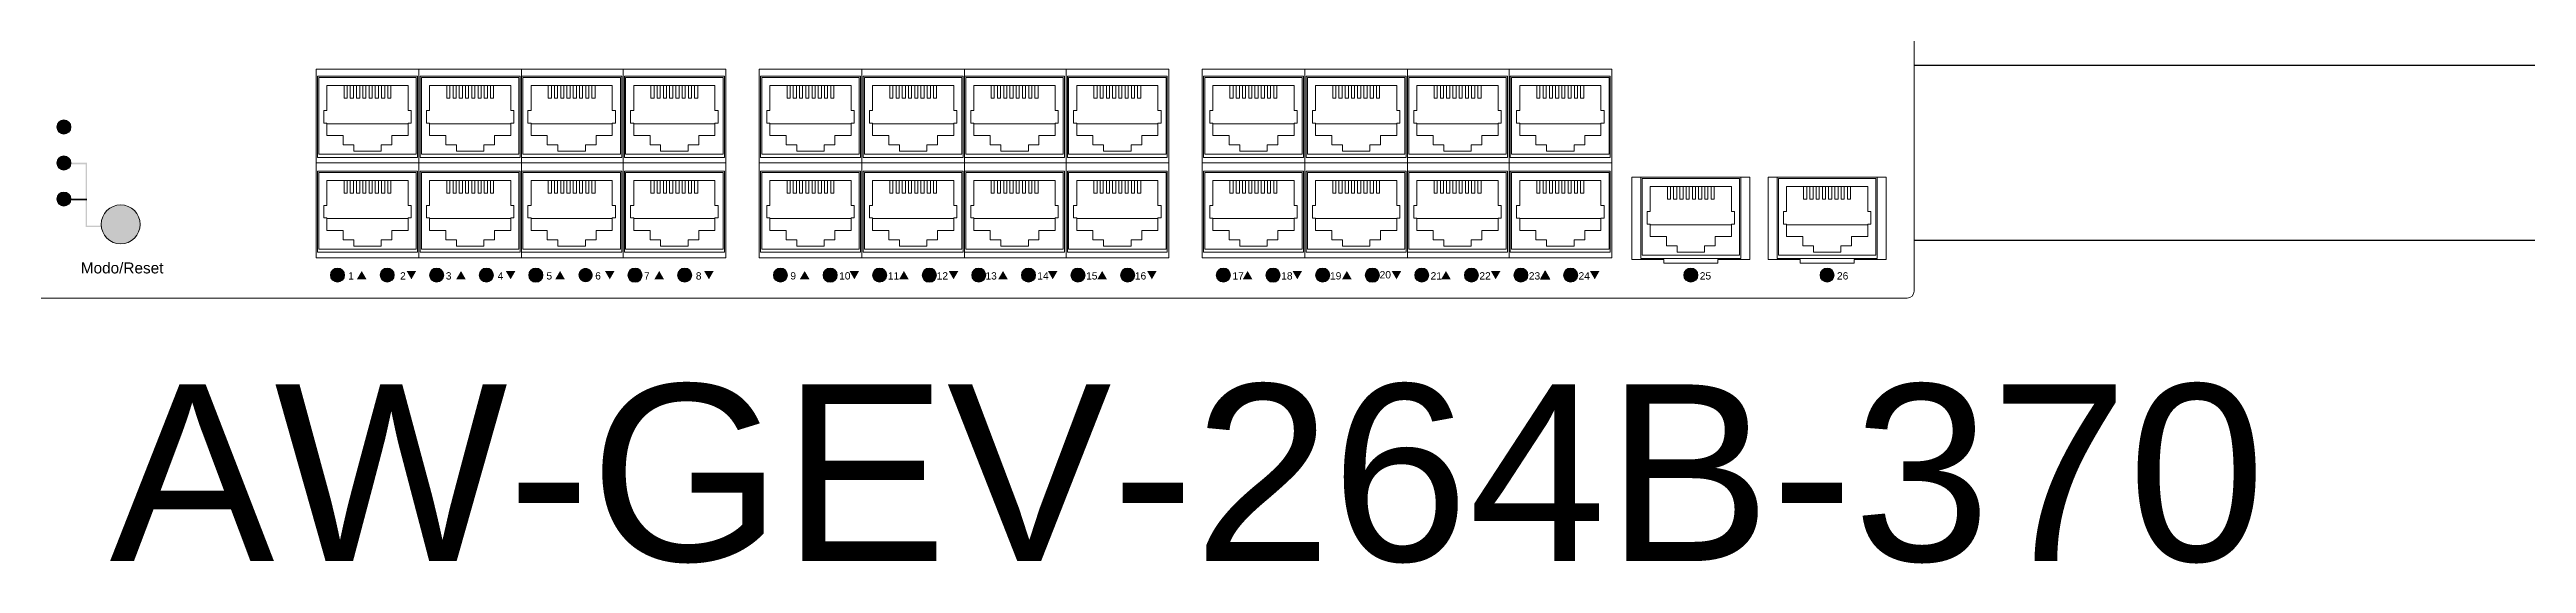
# Model space of a CAD drawing. Header units: millimetres. Extents: x 7106 to 73427, y -466 to 50348.
# Drawn here: x 36937 to 43939, y 23144 to 24599 of the extents above; entities that cross this region are included whole.
import ezdxf

# ---------------------------------------------------------------- set-up
doc = ezdxf.new("R2010")
doc.units = ezdxf.units.MM
for name, color, linetype in [('CCTV', 7, 'Continuous'), ('Cotas', 1, 'Continuous'), ('edificio', 4, 'Continuous'), ('PDF11_Geometry', 7, 'Continuous'), ('PDF11_Text', 7, 'Continuous'), ('PDF8_Geometry', 7, 'Continuous')]:
    doc.layers.add(name, color=color, linetype=linetype)
doc.layers.add('PDF11_Solid Fills', color=252, linetype='Continuous', true_color=0x8c8f90)
doc.styles.add('Genedis', font='arial.ttf')
doc.styles.add('PDF Arial', font='arial.ttf')

# ---------------------------------------------------------------- blocks, each defined once
blk = doc.blocks.new('AW-GEV-264B-370 a')
at = {"layer": 'PDF11_Solid Fills', "transparency": 33554559}
for points in [[(-48.71, 28.1, 0.414379), (-49.87, 29.27), (-49.87, 29.27, 0.414379), (-51.04, 28.1), (-51.04, 28.1, 0.414379), (-49.87, 26.94), (-49.87, 26.94, 0.414379)], [(-48.71, 22.19, 0.414132), (-49.87, 23.35), (-49.87, 23.35, 0.414132), (-51.04, 22.19), (-51.04, 22.19, 0.414179), (-49.87, 21.02), (-49.87, 21.02, 0.414179)], [(-43.75, 11.67), (-46.31, 11.67), (-46.31, 11.78), (-46.31, 21.99), (-48.71, 21.99), (-48.71, 22.23), (-46.08, 22.23), (-46.08, 22.11), (-46.08, 11.9), (-43.75, 11.9)], [(-48.71, 16.27, 0.414379), (-49.87, 17.44), (-49.87, 17.44, 0.414379), (-51.04, 16.27), (-51.04, 16.27, 0.413932), (-49.87, 15.11), (-49.87, 15.11, 0.413932)], [(-46.07, 16.07), (-48.66, 16.08), (-48.65, 16.31), (-46.07, 16.31)], [(-37.36, 12.11, 0.414135), (-40.56, 15.31), (-40.56, 15.31, 0.414371), (-43.76, 12.11), (-43.76, 12.11, 0.414371), (-40.56, 8.91), (-40.56, 8.91, 0.414135)], [(-3.84, 3.78, 0.414379), (-5, 4.95), (-5, 4.95, 0.414379), (-6.17, 3.78), (-6.17, 3.78, 0.413932), (-5, 2.62), (-5, 2.62, 0.413932)], [(-1.82, 3.1), (-0.25, 3.1), (-1.03, 4.46)], [(4.31, 3.78, 0.415275), (3.15, 4.95), (3.15, 4.95, 0.414379), (1.98, 3.78), (1.98, 3.78, 0.413932), (3.15, 2.62), (3.15, 2.62, 0.414828)], [(7.12, 3.1), (7.9, 4.46), (6.34, 4.46)], [(12.42, 3.78, 0.414379), (11.26, 4.95), (11.26, 4.95, 0.413485), (10.1, 3.78), (10.1, 3.78, 0.413037), (11.26, 2.62), (11.26, 2.62, 0.413932)], [(14.47, 3.1), (16.03, 3.1), (15.25, 4.46)], [(20.57, 3.78, 0.414779), (19.41, 4.95), (19.41, 4.95, 0.414379), (18.24, 3.78), (18.24, 3.78, 0.413932), (19.41, 2.62), (19.41, 2.62, 0.414332)], [(23.39, 3.1), (24.17, 4.46), (22.6, 4.46)], [(28.69, 3.78, 0.413885), (27.52, 4.95), (27.52, 4.95, 0.413485), (26.36, 3.78), (26.36, 3.78, 0.413037), (27.52, 2.62), (27.52, 2.62, 0.413438)], [(30.71, 3.1), (32.28, 3.1), (31.5, 4.46)], [(36.84, 3.78, 0.414779), (35.67, 4.95), (35.67, 4.95, 0.414379), (34.51, 3.78), (34.51, 3.78, 0.413932), (35.67, 2.62), (35.67, 2.62, 0.414332)], [(36.84, 3.78, 0.414779), (35.67, 4.95), (35.67, 4.95, 0.414379), (34.51, 3.78), (34.51, 3.78, 0.413932), (35.67, 2.62), (35.67, 2.62, 0.414332)], [(39.65, 3.1), (40.43, 4.46), (38.86, 4.46)], [(44.95, 3.78, 0.413485), (43.79, 4.95), (43.79, 4.95, 0.414379), (42.62, 3.78), (42.62, 3.78, 0.413932), (43.79, 2.62), (43.79, 2.62, 0.413037)], [(46.97, 3.1), (48.54, 3.1), (47.76, 4.46)], [(53.1, 3.78, 0.414379), (51.94, 4.95), (51.94, 4.95, 0.414779), (50.77, 3.78), (50.77, 3.78, 0.414332), (51.94, 2.62), (51.94, 2.62, 0.413932)], [(55.91, 3.1), (56.69, 4.46), (55.12, 4.46)], [(68.8, 3.78, 0.414379), (67.64, 4.95), (67.64, 4.95, 0.414379), (66.48, 3.78), (66.48, 3.78, 0.413932), (67.64, 2.62), (67.64, 2.62, 0.413932)], [(70.82, 3.1), (72.4, 3.1), (71.61, 4.46)], [(76.96, 3.78, 0.414282), (75.79, 4.95), (75.79, 4.95, 0.414379), (74.62, 3.78), (74.62, 3.78, 0.413932), (75.79, 2.62), (75.79, 2.62, 0.413836)], [(79.76, 3.1), (80.54, 4.46), (78.98, 4.46)], [(85.07, 3.78, 0.414379), (83.9, 4.95), (83.9, 4.95, 0.414379), (82.74, 3.78), (82.74, 3.78, 0.413932), (83.9, 2.62), (83.9, 2.62, 0.413932)], [(93.22, 3.78, 0.413485), (92.05, 4.95), (92.05, 4.95, 0.414282), (90.88, 3.78), (90.88, 3.78, 0.413836), (92.05, 2.62), (92.05, 2.62, 0.413037)], [(96.03, 3.1), (96.81, 4.46), (95.24, 4.46)], [(101.33, 3.78, 0.414379), (100.16, 4.95), (100.16, 4.95, 0.414379), (99, 3.78), (99, 3.78, 0.413932), (100.16, 2.62), (100.16, 2.62, 0.413932)], [(103.35, 3.1), (104.92, 3.1), (104.14, 4.46)], [(109.48, 3.78, 0.414379), (108.32, 4.95), (108.32, 4.95, 0.415275), (107.15, 3.78), (107.15, 3.78, 0.414828), (108.32, 2.62), (108.32, 2.62, 0.413932)], [(112.29, 3.1), (113.07, 4.46), (111.51, 4.46)], [(117.59, 3.78, 0.414379), (116.43, 4.95), (116.43, 4.95, 0.414379), (115.26, 3.78), (115.26, 3.78, 0.413932), (116.43, 2.62), (116.43, 2.62, 0.413932)], [(119.61, 3.1), (121.18, 3.1), (120.4, 4.46)], [(125.74, 3.78, 0.414379), (124.58, 4.95), (124.58, 4.95, 0.414379), (123.41, 3.78), (123.41, 3.78, 0.413932), (124.58, 2.62), (124.58, 2.62, 0.413932)], [(128.55, 3.1), (129.33, 4.46), (127.77, 4.46)], [(141.45, 3.78, 0.414379), (140.28, 4.95), (140.28, 4.95, 0.414379), (139.12, 3.78), (139.12, 3.78, 0.414627), (140.28, 2.62), (140.28, 2.62, 0.414627)], [(143.47, 3.1), (145.03, 3.1), (144.25, 4.46)], [(149.6, 3.78, 0.414282), (148.43, 4.95), (148.43, 4.95, 0.414379), (147.27, 3.78), (147.27, 3.78, 0.414627), (148.43, 2.62), (148.43, 2.62, 0.414528)], [(152.4, 3.1), (153.18, 4.46), (151.62, 4.46)], [(157.71, 3.78, 0.414379), (156.55, 4.95), (156.55, 4.95, 0.414379), (155.38, 3.78), (155.38, 3.78, 0.414627), (156.55, 2.62), (156.55, 2.62, 0.414627)], [(159.74, 3.1), (161.31, 3.1), (160.53, 4.46)], [(165.86, 3.78, 0.413485), (164.7, 4.95), (164.7, 4.95, 0.414282), (163.53, 3.78), (163.53, 3.78, 0.414528), (164.7, 2.62), (164.7, 2.62, 0.413732)], [(168.67, 3.1), (169.45, 4.46), (167.88, 4.46)], [(173.97, 3.78, 0.414379), (172.81, 4.95), (172.81, 4.95, 0.414379), (171.64, 3.78), (171.64, 3.78, 0.414627), (172.81, 2.62), (172.81, 2.62, 0.414627)], [(176, 3.1), (177.56, 3.1), (176.78, 4.46)], [(182.12, 3.78, 0.414379), (180.96, 4.95), (180.96, 4.95, 0.415275), (179.8, 3.78), (179.8, 3.78, 0.415522), (180.96, 2.62), (180.96, 2.62, 0.414627)], [(184.93, 3.1), (185.72, 4.46), (184.15, 4.46)], [(190.24, 3.78, 0.414379), (189.07, 4.95), (189.07, 4.95, 0.414379), (187.91, 3.78), (187.91, 3.78, 0.414627), (189.07, 2.62), (189.07, 2.62, 0.414627)], [(198.39, 3.78, 0.414379), (197.22, 4.95), (197.22, 4.95, 0.414379), (196.06, 3.78), (196.06, 3.78, 0.414627), (197.22, 2.62), (197.22, 2.62, 0.414627)], [(201.18, 3.1), (201.96, 4.46), (200.39, 4.46)], [(218.1, 3.78, 0.414379), (216.94, 4.95), (216.94, 4.95, 0.414282), (215.77, 3.78), (215.77, 3.78, 0.413836), (216.94, 2.62), (216.94, 2.62, 0.413932)], [(240.45, 3.78, 0.414379), (239.29, 4.95), (239.29, 4.95, 0.413485), (238.12, 3.78), (238.12, 3.78, 0.413037), (239.29, 2.62), (239.29, 2.62, 0.413932)]]:
    blk.add_hatch(color=1, dxfattribs=at).paths.add_polyline_path(points)
at = {"layer": 'PDF11_Geometry', "color": 1, "lineweight": 9}
blk.add_lwpolyline([(-252.39, 0), (252.39, 0, 0.413485), (253.55, 1.16), (253.55, 42.61, 0.412809), (252.39, 43.77), (-252.39, 43.77, 0.414529), (-253.55, 42.61), (-253.55, 1.16, 0.414781), (-252.39, 0)], format="xyb", dxfattribs=at)
for points in [[(-8.48, 37.6), (58.69, 37.6), (58.69, 6.64), (-8.48, 6.64)], [(64.16, 37.6), (131.33, 37.6), (131.33, 6.64), (64.16, 6.64)], [(136.8, 37.6), (203.97, 37.6), (203.97, 6.63), (136.8, 6.63)], [(207.27, 6.34), (207.27, 19.85), (226.6, 19.85), (226.6, 6.34), (221.36, 6.34), (221.36, 5.76), (212.51, 5.76), (212.51, 6.34)], [(229.62, 6.34), (229.62, 19.85), (248.95, 19.85), (248.95, 6.34), (243.71, 6.34), (243.71, 5.76), (234.86, 5.76), (234.86, 6.34)], [(193.82, 3.1), (192.26, 3.1), (193.04, 4.46)]]:
    blk.add_lwpolyline(points, close=True, dxfattribs=at)
for points in [[(-8.48, 37.6), (-8.48, 6.64)], [(8.36, 37.6), (8.36, 6.64)], [(25.2, 37.6), (25.2, 6.64)], [(41.84, 37.6), (41.84, 6.64)], [(64.16, 37.6), (64.16, 6.64)], [(81, 37.6), (81, 6.64)], [(97.85, 37.6), (97.85, 6.64)], [(114.49, 37.6), (114.49, 6.64)], [(136.8, 37.6), (136.8, 6.63)], [(153.65, 37.6), (153.65, 6.63)], [(170.49, 37.6), (170.49, 6.63)], [(187.13, 37.6), (187.13, 6.63)], [(58.69, 22.22), (-8.48, 22.22)], [(131.33, 22.22), (64.16, 22.22)], [(203.97, 22.22), (136.8, 22.22)]]:
    blk.add_lwpolyline(points, dxfattribs=at)
for centre, radius in [((-49.87, 28.1), 1.16), ((-49.87, 22.19), 1.16), ((-49.87, 16.27), 1.16), ((-40.56, 12.11), 3.2), ((-5, 3.78), 1.16), ((3.15, 3.79), 1.16), ((11.26, 3.78), 1.16), ((19.41, 3.78), 1.16), ((27.52, 3.78), 1.17), ((43.79, 3.78), 1.17), ((51.94, 3.78), 1.16), ((67.64, 3.78), 1.16), ((75.79, 3.78), 1.17), ((83.9, 3.78), 1.16), ((92.05, 3.78), 1.17), ((100.16, 3.78), 1.16), ((108.32, 3.78), 1.16), ((116.43, 3.78), 1.16), ((124.58, 3.78), 1.16), ((140.28, 3.78), 1.16), ((148.43, 3.78), 1.17), ((156.55, 3.78), 1.16), ((164.7, 3.78), 1.17), ((172.81, 3.78), 1.16), ((180.96, 3.78), 1.16), ((189.07, 3.78), 1.16), ((197.22, 3.78), 1.16), ((216.94, 3.78), 1.16), ((239.29, 3.78), 1.16)]:
    blk.add_circle(centre, radius, dxfattribs=at)
at = {"layer": 'PDF11_Solid Fills', "color": 1, "transparency": 33554559}
for points in [[(88.67, 3.1), (87.11, 3.1), (87.89, 4.46)], [(88.67, 3.1), (87.11, 3.1), (87.89, 4.46)], [(193.82, 3.1), (192.26, 3.1), (193.04, 4.46)]]:
    blk.add_solid(points, dxfattribs=at)
at = {"layer": 'PDF8_Geometry', "color": 1, "lineweight": 18}
for points in [[(-8.28, 36.43), (8.11, 36.43), (8.11, 23.11), (-8.28, 23.11)], [(-8.07, 36.23), (7.91, 36.23), (7.91, 23.62), (-8.07, 23.62)], [(3.91, 25.16), (2.17, 25.16), (2.17, 24.14), (-2.34, 24.14), (-2.34, 25.16), (-4.08, 25.16), (-4.08, 26.7), (-6.74, 26.7), (-6.74, 28.75), (-7.25, 28.75), (-7.25, 30.8), (-6.74, 30.8), (-6.74, 34.9), (6.58, 34.9), (6.58, 30.8), (7.09, 30.8), (7.09, 28.75), (6.58, 28.75), (6.58, 26.7), (3.91, 26.7)], [(8.56, 36.43), (24.96, 36.43), (24.96, 23.11), (8.56, 23.11)], [(8.77, 36.23), (24.75, 36.23), (24.75, 23.62), (8.77, 23.62)], [(20.76, 25.16), (19.01, 25.16), (19.01, 24.14), (14.51, 24.14), (14.51, 25.16), (12.76, 25.16), (12.76, 26.7), (10.1, 26.7), (10.1, 28.75), (9.59, 28.75), (9.59, 30.8), (10.1, 30.8), (10.1, 34.9), (23.42, 34.9), (23.42, 30.8), (23.93, 30.8), (23.93, 28.75), (23.42, 28.75), (23.42, 26.7), (20.76, 26.7)], [(25.2, 36.43), (41.6, 36.43), (41.6, 23.11), (25.2, 23.11)], [(25.41, 36.23), (41.39, 36.23), (41.39, 23.62), (25.41, 23.62)], [(37.4, 25.16), (35.65, 25.16), (35.65, 24.14), (31.15, 24.14), (31.15, 25.16), (29.4, 25.16), (29.4, 26.7), (26.74, 26.7), (26.74, 28.75), (26.23, 28.75), (26.23, 30.8), (26.74, 30.8), (26.74, 34.9), (40.06, 34.9), (40.06, 30.8), (40.57, 30.8), (40.57, 28.75), (40.06, 28.75), (40.06, 26.7), (37.4, 26.7)], [(42.05, 36.43), (58.44, 36.43), (58.44, 23.11), (42.05, 23.11)], [(42.25, 36.23), (58.23, 36.23), (58.23, 23.62), (42.25, 23.62)], [(54.24, 25.16), (52.5, 25.16), (52.5, 24.14), (47.99, 24.14), (47.99, 25.16), (46.25, 25.16), (46.25, 26.7), (43.58, 26.7), (43.58, 28.75), (43.07, 28.75), (43.07, 30.8), (43.58, 30.8), (43.58, 34.9), (56.9, 34.9), (56.9, 30.8), (57.41, 30.8), (57.41, 28.75), (56.9, 28.75), (56.9, 26.7), (54.24, 26.7)], [(64.36, 36.43), (80.76, 36.43), (80.76, 23.11), (64.36, 23.11)], [(64.57, 36.23), (80.55, 36.23), (80.55, 23.62), (64.57, 23.62)], [(76.56, 25.16), (74.81, 25.16), (74.81, 24.14), (70.31, 24.14), (70.31, 25.16), (68.56, 25.16), (68.56, 26.7), (65.9, 26.7), (65.9, 28.75), (65.39, 28.75), (65.39, 30.8), (65.9, 30.8), (65.9, 34.9), (79.22, 34.9), (79.22, 30.8), (79.73, 30.8), (79.73, 28.75), (79.22, 28.75), (79.22, 26.7), (76.56, 26.7)], [(81.21, 36.43), (97.6, 36.43), (97.6, 23.11), (81.21, 23.11)], [(81.41, 36.23), (97.39, 36.23), (97.39, 23.62), (81.41, 23.62)], [(93.4, 25.16), (91.66, 25.16), (91.66, 24.14), (87.15, 24.14), (87.15, 25.16), (85.41, 25.16), (85.41, 26.7), (82.74, 26.7), (82.74, 28.75), (82.23, 28.75), (82.23, 30.8), (82.74, 30.8), (82.74, 34.9), (96.06, 34.9), (96.06, 30.8), (96.57, 30.8), (96.57, 28.75), (96.06, 28.75), (96.06, 26.7), (93.4, 26.7)], [(97.85, 36.43), (114.24, 36.43), (114.24, 23.11), (97.85, 23.11)], [(98.05, 36.23), (114.03, 36.23), (114.03, 23.62), (98.05, 23.62)], [(110.04, 25.16), (108.3, 25.16), (108.3, 24.14), (103.79, 24.14), (103.79, 25.16), (102.05, 25.16), (102.05, 26.7), (99.38, 26.7), (99.38, 28.75), (98.87, 28.75), (98.87, 30.8), (99.38, 30.8), (99.38, 34.9), (112.7, 34.9), (112.7, 30.8), (113.21, 30.8), (113.21, 28.75), (112.7, 28.75), (112.7, 26.7), (110.04, 26.7)], [(114.69, 36.43), (131.08, 36.43), (131.08, 23.11), (114.69, 23.11)], [(114.89, 36.23), (130.88, 36.23), (130.88, 23.62), (114.89, 23.62)], [(126.88, 25.16), (125.14, 25.16), (125.14, 24.14), (120.63, 24.14), (120.63, 25.16), (118.89, 25.16), (118.89, 26.7), (116.23, 26.7), (116.23, 28.75), (115.71, 28.75), (115.71, 30.8), (116.23, 30.8), (116.23, 34.9), (129.55, 34.9), (129.55, 30.8), (130.06, 30.8), (130.06, 28.75), (129.55, 28.75), (129.55, 26.7), (126.88, 26.7)], [(137.01, 36.43), (153.4, 36.43), (153.4, 23.11), (137.01, 23.11)], [(137.21, 36.23), (153.2, 36.23), (153.2, 23.62), (137.21, 23.62)], [(149.2, 25.16), (147.46, 25.16), (147.46, 24.14), (142.95, 24.14), (142.95, 25.16), (141.21, 25.16), (141.21, 26.7), (138.54, 26.7), (138.54, 28.75), (138.03, 28.75), (138.03, 30.8), (138.54, 30.8), (138.54, 34.9), (151.86, 34.9), (151.86, 30.8), (152.38, 30.8), (152.38, 28.75), (151.86, 28.75), (151.86, 26.7), (149.2, 26.7)], [(153.85, 36.43), (170.24, 36.43), (170.24, 23.11), (153.85, 23.11)], [(154.06, 36.23), (170.04, 36.23), (170.04, 23.62), (154.06, 23.62)], [(166.04, 25.16), (164.3, 25.16), (164.3, 24.14), (159.79, 24.14), (159.79, 25.16), (158.05, 25.16), (158.05, 26.7), (155.39, 26.7), (155.39, 28.75), (154.88, 28.75), (154.88, 30.8), (155.39, 30.8), (155.39, 34.9), (168.71, 34.9), (168.71, 30.8), (169.22, 30.8), (169.22, 28.75), (168.71, 28.75), (168.71, 26.7), (166.04, 26.7)], [(170.49, 36.43), (186.88, 36.43), (186.88, 23.11), (170.49, 23.11)], [(170.7, 36.23), (186.68, 36.23), (186.68, 23.62), (170.7, 23.62)], [(182.68, 25.16), (180.94, 25.16), (180.94, 24.14), (176.43, 24.14), (176.43, 25.16), (174.69, 25.16), (174.69, 26.7), (172.03, 26.7), (172.03, 28.75), (171.52, 28.75), (171.52, 30.8), (172.03, 30.8), (172.03, 34.9), (185.35, 34.9), (185.35, 30.8), (185.86, 30.8), (185.86, 28.75), (185.35, 28.75), (185.35, 26.7), (182.68, 26.7)], [(187.33, 36.43), (203.73, 36.43), (203.73, 23.11), (187.33, 23.11)], [(187.54, 36.23), (203.52, 36.23), (203.52, 23.62), (187.54, 23.62)], [(199.53, 25.16), (197.78, 25.16), (197.78, 24.14), (193.28, 24.14), (193.28, 25.16), (191.53, 25.16), (191.53, 26.7), (188.87, 26.7), (188.87, 28.75), (188.36, 28.75), (188.36, 30.8), (188.87, 30.8), (188.87, 34.9), (202.19, 34.9), (202.19, 30.8), (202.7, 30.8), (202.7, 28.75), (202.19, 28.75), (202.19, 26.7), (199.53, 26.7)], [(-8.28, 20.85), (8.11, 20.85), (8.11, 7.53), (-8.28, 7.53)], [(-8.07, 20.65), (7.91, 20.65), (7.91, 8.04), (-8.07, 8.04)], [(8.56, 20.85), (24.96, 20.85), (24.96, 7.53), (8.56, 7.53)], [(8.77, 20.65), (24.75, 20.65), (24.75, 8.04), (8.77, 8.04)], [(25.2, 20.85), (41.6, 20.85), (41.6, 7.53), (25.2, 7.53)], [(25.41, 20.65), (41.39, 20.65), (41.39, 8.04), (25.41, 8.04)], [(42.05, 20.85), (58.44, 20.85), (58.44, 7.53), (42.05, 7.53)], [(42.25, 20.65), (58.23, 20.65), (58.23, 8.04), (42.25, 8.04)], [(64.36, 20.85), (80.76, 20.85), (80.76, 7.53), (64.36, 7.53)], [(64.57, 20.65), (80.55, 20.65), (80.55, 8.04), (64.57, 8.04)], [(81.21, 20.85), (97.6, 20.85), (97.6, 7.53), (81.21, 7.53)], [(81.41, 20.65), (97.39, 20.65), (97.39, 8.04), (81.41, 8.04)], [(97.85, 20.85), (114.24, 20.85), (114.24, 7.53), (97.85, 7.53)], [(98.05, 20.65), (114.03, 20.65), (114.03, 8.04), (98.05, 8.04)], [(114.69, 20.85), (131.08, 20.85), (131.08, 7.53), (114.69, 7.53)], [(114.89, 20.65), (130.88, 20.65), (130.88, 8.04), (114.89, 8.04)], [(137.01, 20.85), (153.4, 20.85), (153.4, 7.53), (137.01, 7.53)], [(137.21, 20.64), (153.2, 20.64), (153.2, 8.04), (137.21, 8.04)], [(153.85, 20.85), (170.24, 20.85), (170.24, 7.53), (153.85, 7.53)], [(154.06, 20.64), (170.04, 20.64), (170.04, 8.04), (154.06, 8.04)], [(170.49, 20.85), (186.88, 20.85), (186.88, 7.53), (170.49, 7.53)], [(170.7, 20.64), (186.68, 20.64), (186.68, 8.04), (170.7, 8.04)], [(187.33, 20.85), (203.73, 20.85), (203.73, 7.53), (187.33, 7.53)], [(187.54, 20.64), (203.52, 20.64), (203.52, 8.04), (187.54, 8.04)], [(3.91, 9.58), (2.17, 9.58), (2.17, 8.55), (-2.34, 8.55), (-2.34, 9.58), (-4.08, 9.58), (-4.08, 11.12), (-6.74, 11.12), (-6.74, 13.17), (-7.25, 13.17), (-7.25, 15.21), (-6.74, 15.21), (-6.74, 19.31), (6.58, 19.31), (6.58, 15.21), (7.09, 15.21), (7.09, 13.17), (6.58, 13.17), (6.58, 11.12), (3.91, 11.12)], [(20.76, 9.58), (19.01, 9.58), (19.01, 8.55), (14.51, 8.55), (14.51, 9.58), (12.76, 9.58), (12.76, 11.12), (10.1, 11.12), (10.1, 13.17), (9.59, 13.17), (9.59, 15.21), (10.1, 15.21), (10.1, 19.31), (23.42, 19.31), (23.42, 15.21), (23.93, 15.21), (23.93, 13.17), (23.42, 13.17), (23.42, 11.12), (20.76, 11.12)], [(37.4, 9.58), (35.65, 9.58), (35.65, 8.55), (31.15, 8.55), (31.15, 9.58), (29.4, 9.58), (29.4, 11.12), (26.74, 11.12), (26.74, 13.17), (26.23, 13.17), (26.23, 15.21), (26.74, 15.21), (26.74, 19.31), (40.06, 19.31), (40.06, 15.21), (40.57, 15.21), (40.57, 13.17), (40.06, 13.17), (40.06, 11.12), (37.4, 11.12)], [(54.24, 9.58), (52.5, 9.58), (52.5, 8.55), (47.99, 8.55), (47.99, 9.58), (46.25, 9.58), (46.25, 11.12), (43.58, 11.12), (43.58, 13.17), (43.07, 13.17), (43.07, 15.21), (43.58, 15.21), (43.58, 19.31), (56.9, 19.31), (56.9, 15.21), (57.41, 15.21), (57.41, 13.17), (56.9, 13.17), (56.9, 11.12), (54.24, 11.12)], [(76.56, 9.58), (74.81, 9.58), (74.81, 8.55), (70.31, 8.55), (70.31, 9.58), (68.56, 9.58), (68.56, 11.12), (65.9, 11.12), (65.9, 13.17), (65.39, 13.17), (65.39, 15.21), (65.9, 15.21), (65.9, 19.31), (79.22, 19.31), (79.22, 15.21), (79.73, 15.21), (79.73, 13.17), (79.22, 13.17), (79.22, 11.12), (76.56, 11.12)], [(93.4, 9.58), (91.66, 9.58), (91.66, 8.55), (87.15, 8.55), (87.15, 9.58), (85.41, 9.58), (85.41, 11.12), (82.74, 11.12), (82.74, 13.17), (82.23, 13.17), (82.23, 15.21), (82.74, 15.21), (82.74, 19.31), (96.06, 19.31), (96.06, 15.21), (96.57, 15.21), (96.57, 13.17), (96.06, 13.17), (96.06, 11.12), (93.4, 11.12)], [(110.04, 9.58), (108.3, 9.58), (108.3, 8.55), (103.79, 8.55), (103.79, 9.58), (102.05, 9.58), (102.05, 11.12), (99.38, 11.12), (99.38, 13.17), (98.87, 13.17), (98.87, 15.21), (99.38, 15.21), (99.38, 19.31), (112.7, 19.31), (112.7, 15.21), (113.21, 15.21), (113.21, 13.17), (112.7, 13.17), (112.7, 11.12), (110.04, 11.12)], [(126.88, 9.58), (125.14, 9.58), (125.14, 8.55), (120.63, 8.55), (120.63, 9.58), (118.89, 9.58), (118.89, 11.12), (116.23, 11.12), (116.23, 13.17), (115.71, 13.17), (115.71, 15.21), (116.23, 15.21), (116.23, 19.31), (129.55, 19.31), (129.55, 15.21), (130.06, 15.21), (130.06, 13.17), (129.55, 13.17), (129.55, 11.12), (126.88, 11.12)], [(149.2, 9.58), (147.46, 9.58), (147.46, 8.55), (142.95, 8.55), (142.95, 9.58), (141.21, 9.58), (141.21, 11.12), (138.54, 11.12), (138.54, 13.16), (138.03, 13.16), (138.03, 15.21), (138.54, 15.21), (138.54, 19.31), (151.86, 19.31), (151.86, 15.21), (152.38, 15.21), (152.38, 13.16), (151.86, 13.16), (151.86, 11.12), (149.2, 11.12)], [(166.04, 9.58), (164.3, 9.58), (164.3, 8.55), (159.79, 8.55), (159.79, 9.58), (158.05, 9.58), (158.05, 11.12), (155.39, 11.12), (155.39, 13.16), (154.88, 13.16), (154.88, 15.21), (155.39, 15.21), (155.39, 19.31), (168.71, 19.31), (168.71, 15.21), (169.22, 15.21), (169.22, 13.16), (168.71, 13.16), (168.71, 11.12), (166.04, 11.12)], [(182.68, 9.58), (180.94, 9.58), (180.94, 8.55), (176.43, 8.55), (176.43, 9.58), (174.69, 9.58), (174.69, 11.12), (172.03, 11.12), (172.03, 13.16), (171.52, 13.16), (171.52, 15.21), (172.03, 15.21), (172.03, 19.31), (185.35, 19.31), (185.35, 15.21), (185.86, 15.21), (185.86, 13.16), (185.35, 13.16), (185.35, 11.12), (182.68, 11.12)], [(199.53, 9.58), (197.78, 9.58), (197.78, 8.55), (193.28, 8.55), (193.28, 9.58), (191.53, 9.58), (191.53, 11.12), (188.87, 11.12), (188.87, 13.16), (188.36, 13.16), (188.36, 15.21), (188.87, 15.21), (188.87, 19.31), (202.19, 19.31), (202.19, 15.21), (202.7, 15.21), (202.7, 13.16), (202.19, 13.16), (202.19, 11.12), (199.53, 11.12)], [(208.74, 19.85), (225.13, 19.85), (225.13, 6.53), (208.74, 6.53)], [(208.94, 19.64), (224.93, 19.64), (224.93, 7.04), (208.94, 7.04)], [(220.93, 8.58), (219.19, 8.58), (219.19, 7.55), (214.68, 7.55), (214.68, 8.58), (212.94, 8.58), (212.94, 10.11), (210.28, 10.11), (210.28, 12.16), (209.76, 12.16), (209.76, 14.21), (210.28, 14.21), (210.28, 18.31), (223.6, 18.31), (223.6, 14.21), (224.11, 14.21), (224.11, 12.16), (223.6, 12.16), (223.6, 10.11), (220.93, 10.11)], [(231.09, 19.85), (247.48, 19.85), (247.48, 6.53), (231.09, 6.53)], [(231.29, 19.64), (247.28, 19.64), (247.28, 7.04), (231.29, 7.04)], [(243.28, 8.58), (241.54, 8.58), (241.54, 7.55), (237.03, 7.55), (237.03, 8.58), (235.29, 8.58), (235.29, 10.11), (232.63, 10.11), (232.63, 12.16), (232.11, 12.16), (232.11, 14.21), (232.63, 14.21), (232.63, 18.31), (245.95, 18.31), (245.95, 14.21), (246.46, 14.21), (246.46, 12.16), (245.95, 12.16), (245.95, 10.11), (243.28, 10.11)]]:
    blk.add_lwpolyline(points, close=True, dxfattribs=at)
for points in [[(-3.93, 34.9), (-3.93, 32.85), (-3.41, 32.85), (-3.41, 34.9)], [(-2.9, 34.9), (-2.9, 32.85), (-2.39, 32.85), (-2.39, 34.9)], [(-1.88, 34.9), (-1.88, 32.85), (-1.36, 32.85), (-1.36, 34.9)], [(-0.85, 34.9), (-0.85, 32.85), (-0.34, 32.85), (-0.34, 34.9)], [(0.69, 34.9), (0.69, 32.85), (0.17, 32.85), (0.17, 34.9)], [(1.71, 34.9), (1.71, 32.85), (1.2, 32.85), (1.2, 34.9)], [(2.74, 34.9), (2.74, 32.85), (2.22, 32.85), (2.22, 34.9)], [(3.76, 34.9), (3.76, 32.85), (3.25, 32.85), (3.25, 34.9)], [(12.92, 34.9), (12.92, 32.85), (13.43, 32.85), (13.43, 34.9)], [(13.94, 34.9), (13.94, 32.85), (14.46, 32.85), (14.46, 34.9)], [(14.97, 34.9), (14.97, 32.85), (15.48, 32.85), (15.48, 34.9)], [(15.99, 34.9), (15.99, 32.85), (16.5, 32.85), (16.5, 34.9)], [(17.53, 34.9), (17.53, 32.85), (17.02, 32.85), (17.02, 34.9)], [(18.55, 34.9), (18.55, 32.85), (18.04, 32.85), (18.04, 34.9)], [(19.58, 34.9), (19.58, 32.85), (19.07, 32.85), (19.07, 34.9)], [(20.6, 34.9), (20.6, 32.85), (20.09, 32.85), (20.09, 34.9)], [(29.56, 34.9), (29.56, 32.85), (30.07, 32.85), (30.07, 34.9)], [(30.58, 34.9), (30.58, 32.85), (31.1, 32.85), (31.1, 34.9)], [(31.61, 34.9), (31.61, 32.85), (32.12, 32.85), (32.12, 34.9)], [(32.63, 34.9), (32.63, 32.85), (33.14, 32.85), (33.14, 34.9)], [(34.17, 34.9), (34.17, 32.85), (33.66, 32.85), (33.66, 34.9)], [(35.19, 34.9), (35.19, 32.85), (34.68, 32.85), (34.68, 34.9)], [(36.22, 34.9), (36.22, 32.85), (35.71, 32.85), (35.71, 34.9)], [(37.24, 34.9), (37.24, 32.85), (36.73, 32.85), (36.73, 34.9)], [(46.4, 34.9), (46.4, 32.85), (46.91, 32.85), (46.91, 34.9)], [(47.43, 34.9), (47.43, 32.85), (47.94, 32.85), (47.94, 34.9)], [(48.45, 34.9), (48.45, 32.85), (48.96, 32.85), (48.96, 34.9)], [(49.47, 34.9), (49.47, 32.85), (49.99, 32.85), (49.99, 34.9)], [(51.01, 34.9), (51.01, 32.85), (50.5, 32.85), (50.5, 34.9)], [(52.04, 34.9), (52.04, 32.85), (51.52, 32.85), (51.52, 34.9)], [(53.06, 34.9), (53.06, 32.85), (52.55, 32.85), (52.55, 34.9)], [(54.08, 34.9), (54.08, 32.85), (53.57, 32.85), (53.57, 34.9)], [(68.72, 34.9), (68.72, 32.85), (69.23, 32.85), (69.23, 34.9)], [(69.74, 34.9), (69.74, 32.85), (70.26, 32.85), (70.26, 34.9)], [(70.77, 34.9), (70.77, 32.85), (71.28, 32.85), (71.28, 34.9)], [(71.79, 34.9), (71.79, 32.85), (72.3, 32.85), (72.3, 34.9)], [(73.33, 34.9), (73.33, 32.85), (72.82, 32.85), (72.82, 34.9)], [(74.35, 34.9), (74.35, 32.85), (73.84, 32.85), (73.84, 34.9)], [(75.38, 34.9), (75.38, 32.85), (74.87, 32.85), (74.87, 34.9)], [(76.4, 34.9), (76.4, 32.85), (75.89, 32.85), (75.89, 34.9)], [(85.56, 34.9), (85.56, 32.85), (86.07, 32.85), (86.07, 34.9)], [(86.59, 34.9), (86.59, 32.85), (87.1, 32.85), (87.1, 34.9)], [(87.61, 34.9), (87.61, 32.85), (88.12, 32.85), (88.12, 34.9)], [(88.63, 34.9), (88.63, 32.85), (89.15, 32.85), (89.15, 34.9)], [(90.17, 34.9), (90.17, 32.85), (89.66, 32.85), (89.66, 34.9)], [(91.2, 34.9), (91.2, 32.85), (90.68, 32.85), (90.68, 34.9)], [(92.22, 34.9), (92.22, 32.85), (91.71, 32.85), (91.71, 34.9)], [(93.24, 34.9), (93.24, 32.85), (92.73, 32.85), (92.73, 34.9)], [(102.2, 34.9), (102.2, 32.85), (102.71, 32.85), (102.71, 34.9)], [(103.23, 34.9), (103.23, 32.85), (103.74, 32.85), (103.74, 34.9)], [(104.25, 34.9), (104.25, 32.85), (104.76, 32.85), (104.76, 34.9)], [(105.27, 34.9), (105.27, 32.85), (105.79, 32.85), (105.79, 34.9)], [(106.81, 34.9), (106.81, 32.85), (106.3, 32.85), (106.3, 34.9)], [(107.84, 34.9), (107.84, 32.85), (107.32, 32.85), (107.32, 34.9)], [(108.86, 34.9), (108.86, 32.85), (108.35, 32.85), (108.35, 34.9)], [(109.88, 34.9), (109.88, 32.85), (109.37, 32.85), (109.37, 34.9)], [(119.04, 34.9), (119.04, 32.85), (119.56, 32.85), (119.56, 34.9)], [(120.07, 34.9), (120.07, 32.85), (120.58, 32.85), (120.58, 34.9)], [(121.09, 34.9), (121.09, 32.85), (121.61, 32.85), (121.61, 34.9)], [(122.12, 34.9), (122.12, 32.85), (122.63, 32.85), (122.63, 34.9)], [(123.65, 34.9), (123.65, 32.85), (123.14, 32.85), (123.14, 34.9)], [(124.68, 34.9), (124.68, 32.85), (124.17, 32.85), (124.17, 34.9)], [(125.7, 34.9), (125.7, 32.85), (125.19, 32.85), (125.19, 34.9)], [(126.73, 34.9), (126.73, 32.85), (126.22, 32.85), (126.22, 34.9)], [(141.36, 34.9), (141.36, 32.85), (141.87, 32.85), (141.87, 34.9)], [(142.39, 34.9), (142.39, 32.85), (142.9, 32.85), (142.9, 34.9)], [(143.41, 34.9), (143.41, 32.85), (143.92, 32.85), (143.92, 34.9)], [(144.44, 34.9), (144.44, 32.85), (144.95, 32.85), (144.95, 34.9)], [(145.97, 34.9), (145.97, 32.85), (145.46, 32.85), (145.46, 34.9)], [(147, 34.9), (147, 32.85), (146.49, 32.85), (146.49, 34.9)], [(148.02, 34.9), (148.02, 32.85), (147.51, 32.85), (147.51, 34.9)], [(149.05, 34.9), (149.05, 32.85), (148.54, 32.85), (148.54, 34.9)], [(158.21, 34.9), (158.21, 32.85), (158.72, 32.85), (158.72, 34.9)], [(159.23, 34.9), (159.23, 32.85), (159.74, 32.85), (159.74, 34.9)], [(160.25, 34.9), (160.25, 32.85), (160.77, 32.85), (160.77, 34.9)], [(161.28, 34.9), (161.28, 32.85), (161.79, 32.85), (161.79, 34.9)], [(162.82, 34.9), (162.82, 32.85), (162.3, 32.85), (162.3, 34.9)], [(163.84, 34.9), (163.84, 32.85), (163.33, 32.85), (163.33, 34.9)], [(164.87, 34.9), (164.87, 32.85), (164.35, 32.85), (164.35, 34.9)], [(165.89, 34.9), (165.89, 32.85), (165.38, 32.85), (165.38, 34.9)], [(174.84, 34.9), (174.84, 32.85), (175.36, 32.85), (175.36, 34.9)], [(175.87, 34.9), (175.87, 32.85), (176.38, 32.85), (176.38, 34.9)], [(176.89, 34.9), (176.89, 32.85), (177.41, 32.85), (177.41, 34.9)], [(177.92, 34.9), (177.92, 32.85), (178.43, 32.85), (178.43, 34.9)], [(179.46, 34.9), (179.46, 32.85), (178.94, 32.85), (178.94, 34.9)], [(180.48, 34.9), (180.48, 32.85), (179.97, 32.85), (179.97, 34.9)], [(181.51, 34.9), (181.51, 32.85), (180.99, 32.85), (180.99, 34.9)], [(182.53, 34.9), (182.53, 32.85), (182.02, 32.85), (182.02, 34.9)], [(191.69, 34.9), (191.69, 32.85), (192.2, 32.85), (192.2, 34.9)], [(192.71, 34.9), (192.71, 32.85), (193.23, 32.85), (193.23, 34.9)], [(193.74, 34.9), (193.74, 32.85), (194.25, 32.85), (194.25, 34.9)], [(194.76, 34.9), (194.76, 32.85), (195.27, 32.85), (195.27, 34.9)], [(196.3, 34.9), (196.3, 32.85), (195.79, 32.85), (195.79, 34.9)], [(197.32, 34.9), (197.32, 32.85), (196.81, 32.85), (196.81, 34.9)], [(198.35, 34.9), (198.35, 32.85), (197.84, 32.85), (197.84, 34.9)], [(199.37, 34.9), (199.37, 32.85), (198.86, 32.85), (198.86, 34.9)], [(6.58, 28.65), (-6.74, 28.65)], [(23.42, 28.65), (10.1, 28.65)], [(40.06, 28.65), (26.74, 28.65)], [(56.9, 28.65), (43.58, 28.65)], [(79.22, 28.65), (65.9, 28.65)], [(96.06, 28.65), (82.74, 28.65)], [(112.7, 28.65), (99.38, 28.65)], [(129.55, 28.65), (116.23, 28.65)], [(151.86, 28.65), (138.54, 28.65)], [(168.71, 28.65), (155.39, 28.65)], [(185.35, 28.65), (172.03, 28.65)], [(202.19, 28.65), (188.87, 28.65)], [(-3.93, 19.31), (-3.93, 17.26), (-3.41, 17.26), (-3.41, 19.31)], [(-2.9, 19.31), (-2.9, 17.26), (-2.39, 17.26), (-2.39, 19.31)], [(-1.88, 19.31), (-1.88, 17.26), (-1.36, 17.26), (-1.36, 19.31)], [(-0.85, 19.31), (-0.85, 17.26), (-0.34, 17.26), (-0.34, 19.31)], [(0.69, 19.31), (0.69, 17.26), (0.17, 17.26), (0.17, 19.31)], [(1.71, 19.31), (1.71, 17.26), (1.2, 17.26), (1.2, 19.31)], [(2.74, 19.31), (2.74, 17.26), (2.22, 17.26), (2.22, 19.31)], [(3.76, 19.31), (3.76, 17.26), (3.25, 17.26), (3.25, 19.31)], [(12.92, 19.31), (12.92, 17.26), (13.43, 17.26), (13.43, 19.31)], [(13.94, 19.31), (13.94, 17.26), (14.46, 17.26), (14.46, 19.31)], [(14.97, 19.31), (14.97, 17.26), (15.48, 17.26), (15.48, 19.31)], [(15.99, 19.31), (15.99, 17.26), (16.5, 17.26), (16.5, 19.31)], [(17.53, 19.31), (17.53, 17.26), (17.02, 17.26), (17.02, 19.31)], [(18.55, 19.31), (18.55, 17.26), (18.04, 17.26), (18.04, 19.31)], [(19.58, 19.31), (19.58, 17.26), (19.07, 17.26), (19.07, 19.31)], [(20.6, 19.31), (20.6, 17.26), (20.09, 17.26), (20.09, 19.31)], [(29.56, 19.31), (29.56, 17.26), (30.07, 17.26), (30.07, 19.31)], [(30.58, 19.31), (30.58, 17.26), (31.1, 17.26), (31.1, 19.31)], [(31.61, 19.31), (31.61, 17.26), (32.12, 17.26), (32.12, 19.31)], [(32.63, 19.31), (32.63, 17.26), (33.14, 17.26), (33.14, 19.31)], [(34.17, 19.31), (34.17, 17.26), (33.66, 17.26), (33.66, 19.31)], [(35.19, 19.31), (35.19, 17.26), (34.68, 17.26), (34.68, 19.31)], [(36.22, 19.31), (36.22, 17.26), (35.71, 17.26), (35.71, 19.31)], [(37.24, 19.31), (37.24, 17.26), (36.73, 17.26), (36.73, 19.31)], [(46.4, 19.31), (46.4, 17.26), (46.91, 17.26), (46.91, 19.31)], [(47.43, 19.31), (47.43, 17.26), (47.94, 17.26), (47.94, 19.31)], [(48.45, 19.31), (48.45, 17.26), (48.96, 17.26), (48.96, 19.31)], [(49.47, 19.31), (49.47, 17.26), (49.99, 17.26), (49.99, 19.31)], [(51.01, 19.31), (51.01, 17.26), (50.5, 17.26), (50.5, 19.31)], [(52.04, 19.31), (52.04, 17.26), (51.52, 17.26), (51.52, 19.31)], [(53.06, 19.31), (53.06, 17.26), (52.55, 17.26), (52.55, 19.31)], [(54.08, 19.31), (54.08, 17.26), (53.57, 17.26), (53.57, 19.31)], [(68.72, 19.31), (68.72, 17.26), (69.23, 17.26), (69.23, 19.31)], [(69.74, 19.31), (69.74, 17.26), (70.26, 17.26), (70.26, 19.31)], [(70.77, 19.31), (70.77, 17.26), (71.28, 17.26), (71.28, 19.31)], [(71.79, 19.31), (71.79, 17.26), (72.3, 17.26), (72.3, 19.31)], [(73.33, 19.31), (73.33, 17.26), (72.82, 17.26), (72.82, 19.31)], [(74.35, 19.31), (74.35, 17.26), (73.84, 17.26), (73.84, 19.31)], [(75.38, 19.31), (75.38, 17.26), (74.87, 17.26), (74.87, 19.31)], [(76.4, 19.31), (76.4, 17.26), (75.89, 17.26), (75.89, 19.31)], [(85.56, 19.31), (85.56, 17.26), (86.07, 17.26), (86.07, 19.31)], [(86.59, 19.31), (86.59, 17.26), (87.1, 17.26), (87.1, 19.31)], [(87.61, 19.31), (87.61, 17.26), (88.12, 17.26), (88.12, 19.31)], [(88.63, 19.31), (88.63, 17.26), (89.15, 17.26), (89.15, 19.31)], [(90.17, 19.31), (90.17, 17.26), (89.66, 17.26), (89.66, 19.31)], [(91.2, 19.31), (91.2, 17.26), (90.68, 17.26), (90.68, 19.31)], [(92.22, 19.31), (92.22, 17.26), (91.71, 17.26), (91.71, 19.31)], [(93.24, 19.31), (93.24, 17.26), (92.73, 17.26), (92.73, 19.31)], [(102.2, 19.31), (102.2, 17.26), (102.71, 17.26), (102.71, 19.31)], [(103.23, 19.31), (103.23, 17.26), (103.74, 17.26), (103.74, 19.31)], [(104.25, 19.31), (104.25, 17.26), (104.76, 17.26), (104.76, 19.31)], [(105.27, 19.31), (105.27, 17.26), (105.79, 17.26), (105.79, 19.31)], [(106.81, 19.31), (106.81, 17.26), (106.3, 17.26), (106.3, 19.31)], [(107.84, 19.31), (107.84, 17.26), (107.32, 17.26), (107.32, 19.31)], [(108.86, 19.31), (108.86, 17.26), (108.35, 17.26), (108.35, 19.31)], [(109.88, 19.31), (109.88, 17.26), (109.37, 17.26), (109.37, 19.31)], [(119.04, 19.31), (119.04, 17.26), (119.56, 17.26), (119.56, 19.31)], [(120.07, 19.31), (120.07, 17.26), (120.58, 17.26), (120.58, 19.31)], [(121.09, 19.31), (121.09, 17.26), (121.61, 17.26), (121.61, 19.31)], [(122.12, 19.31), (122.12, 17.26), (122.63, 17.26), (122.63, 19.31)], [(123.65, 19.31), (123.65, 17.26), (123.14, 17.26), (123.14, 19.31)], [(124.68, 19.31), (124.68, 17.26), (124.17, 17.26), (124.17, 19.31)], [(125.7, 19.31), (125.7, 17.26), (125.19, 17.26), (125.19, 19.31)], [(126.73, 19.31), (126.73, 17.26), (126.22, 17.26), (126.22, 19.31)], [(141.36, 19.31), (141.36, 17.26), (141.87, 17.26), (141.87, 19.31)], [(142.39, 19.31), (142.39, 17.26), (142.9, 17.26), (142.9, 19.31)], [(143.41, 19.31), (143.41, 17.26), (143.92, 17.26), (143.92, 19.31)], [(144.44, 19.31), (144.44, 17.26), (144.95, 17.26), (144.95, 19.31)], [(145.97, 19.31), (145.97, 17.26), (145.46, 17.26), (145.46, 19.31)], [(147, 19.31), (147, 17.26), (146.49, 17.26), (146.49, 19.31)], [(148.02, 19.31), (148.02, 17.26), (147.51, 17.26), (147.51, 19.31)], [(149.05, 19.31), (149.05, 17.26), (148.54, 17.26), (148.54, 19.31)], [(158.21, 19.31), (158.21, 17.26), (158.72, 17.26), (158.72, 19.31)], [(159.23, 19.31), (159.23, 17.26), (159.74, 17.26), (159.74, 19.31)], [(160.25, 19.31), (160.25, 17.26), (160.77, 17.26), (160.77, 19.31)], [(161.28, 19.31), (161.28, 17.26), (161.79, 17.26), (161.79, 19.31)], [(162.82, 19.31), (162.82, 17.26), (162.3, 17.26), (162.3, 19.31)], [(163.84, 19.31), (163.84, 17.26), (163.33, 17.26), (163.33, 19.31)], [(164.87, 19.31), (164.87, 17.26), (164.35, 17.26), (164.35, 19.31)], [(165.89, 19.31), (165.89, 17.26), (165.38, 17.26), (165.38, 19.31)], [(174.84, 19.31), (174.84, 17.26), (175.36, 17.26), (175.36, 19.31)], [(175.87, 19.31), (175.87, 17.26), (176.38, 17.26), (176.38, 19.31)], [(176.89, 19.31), (176.89, 17.26), (177.41, 17.26), (177.41, 19.31)], [(177.92, 19.31), (177.92, 17.26), (178.43, 17.26), (178.43, 19.31)], [(179.46, 19.31), (179.46, 17.26), (178.94, 17.26), (178.94, 19.31)], [(180.48, 19.31), (180.48, 17.26), (179.97, 17.26), (179.97, 19.31)], [(181.51, 19.31), (181.51, 17.26), (180.99, 17.26), (180.99, 19.31)], [(182.53, 19.31), (182.53, 17.26), (182.02, 17.26), (182.02, 19.31)], [(191.69, 19.31), (191.69, 17.26), (192.2, 17.26), (192.2, 19.31)], [(192.71, 19.31), (192.71, 17.26), (193.23, 17.26), (193.23, 19.31)], [(193.74, 19.31), (193.74, 17.26), (194.25, 17.26), (194.25, 19.31)], [(194.76, 19.31), (194.76, 17.26), (195.27, 17.26), (195.27, 19.31)], [(196.3, 19.31), (196.3, 17.26), (195.79, 17.26), (195.79, 19.31)], [(197.32, 19.31), (197.32, 17.26), (196.81, 17.26), (196.81, 19.31)], [(198.35, 19.31), (198.35, 17.26), (197.84, 17.26), (197.84, 19.31)], [(199.37, 19.31), (199.37, 17.26), (198.86, 17.26), (198.86, 19.31)], [(213.09, 18.31), (213.09, 16.26), (213.61, 16.26), (213.61, 18.31)], [(214.12, 18.31), (214.12, 16.26), (214.63, 16.26), (214.63, 18.31)], [(215.14, 18.31), (215.14, 16.26), (215.66, 16.26), (215.66, 18.31)], [(216.17, 18.31), (216.17, 16.26), (216.68, 16.26), (216.68, 18.31)], [(217.7, 18.31), (217.7, 16.26), (217.19, 16.26), (217.19, 18.31)], [(218.73, 18.31), (218.73, 16.26), (218.22, 16.26), (218.22, 18.31)], [(219.75, 18.31), (219.75, 16.26), (219.24, 16.26), (219.24, 18.31)], [(220.78, 18.31), (220.78, 16.26), (220.27, 16.26), (220.27, 18.31)], [(235.44, 18.31), (235.44, 16.26), (235.96, 16.26), (235.96, 18.31)], [(236.47, 18.31), (236.47, 16.26), (236.98, 16.26), (236.98, 18.31)], [(237.49, 18.31), (237.49, 16.26), (238, 16.26), (238, 18.31)], [(238.52, 18.31), (238.52, 16.26), (239.03, 16.26), (239.03, 18.31)], [(240.05, 18.31), (240.05, 16.26), (239.54, 16.26), (239.54, 18.31)], [(241.08, 18.31), (241.08, 16.26), (240.57, 16.26), (240.57, 18.31)], [(242.1, 18.31), (242.1, 16.26), (241.59, 16.26), (241.59, 18.31)], [(243.13, 18.31), (243.13, 16.26), (242.62, 16.26), (242.62, 18.31)], [(6.58, 13.06), (-6.74, 13.06)], [(23.42, 13.06), (10.1, 13.06)], [(40.06, 13.06), (26.74, 13.06)], [(56.9, 13.06), (43.58, 13.06)], [(79.22, 13.06), (65.9, 13.06)], [(96.06, 13.06), (82.74, 13.06)], [(112.7, 13.06), (99.38, 13.06)], [(129.55, 13.06), (116.23, 13.06)], [(151.86, 13.06), (138.54, 13.06)], [(168.71, 13.06), (155.39, 13.06)], [(185.35, 13.06), (172.03, 13.06)], [(202.19, 13.06), (188.87, 13.06)], [(223.6, 12.06), (210.28, 12.06)], [(245.95, 12.06), (232.63, 12.06)]]:
    blk.add_lwpolyline(points, dxfattribs=at)
at = {"layer": 'PDF11_Text', "color": 1, "style": 'PDF Arial'}
for s, height, p in [('Modo/Reset', 1.8, (-47.1, 4.06)), ('1', 1.2, (-3.24, 3.06)), ('2', 1.2, (5.26, 3.06)), ('3', 1.2, (12.76, 3.06)), ('4', 1.2, (21.26, 3.06)), ('5', 1.2, (29.26, 3.06)), ('6', 1.2, (37.26, 3.06)), ('7', 1.2, (45.26, 3.06)), ('8', 1.2, (53.76, 3.06)), ('9', 1.2, (69.26, 3.06)), ('10', 1.2, (77.26, 3.06)), ('11', 1.2, (85.26, 3.06)), ('12', 1.2, (93.26, 3.06)), ('13', 1.2, (101.26, 3.06)), ('14', 1.2, (109.76, 3.06)), ('15', 1.2, (117.76, 3.06)), ('16', 1.2, (125.76, 3.06)), ('17', 1.2, (141.76, 3.06)), ('18', 1.2, (149.76, 3.06)), ('19', 1.2, (157.76, 3.06)), ('20', 1.2, (165.9, 3.24)), ('21', 1.2, (174.26, 3.06)), ('22', 1.2, (182.26, 3.06)), ('23', 1.2, (190.37, 3.06)), ('24', 1.2, (198.52, 3.06)), ('25', 1.2, (218.4, 3.06)), ('26', 1.2, (240.9, 3.06))]:
    blk.add_text(s, height=height, dxfattribs=at).set_placement(p)

msp = doc.modelspace()

# ---------------------------------------------------------------- linework, layer by layer
at = {"layer": 'CCTV'}
for points in [[(42207.6, 24554.3), (50190.8, 24554.3)], [(42207.6, 24059.2), (47210.7, 24059.2)]]:
    msp.add_lwpolyline(points, dxfattribs=at)

# ---------------------------------------------------------------- block references
at = {"layer": 'Cotas', "xscale": 17.23794430566618, "yscale": 17.23794430566618, "zscale": 17.23794430566618}
msp.add_blockref('AW-GEV-264B-370 a', (37836.9, 23895), dxfattribs=at)

# ---------------------------------------------------------------- texts
at = {"layer": 'edificio', "insert": (40153.5, 23397.3), "char_height": 500, "width": 6306.111, "attachment_point": 5, "style": 'Genedis', "bg_fill": 3, "box_fill_scale": 1, "bg_fill_color": 256, "bg_fill_transparency": 0}
msp.add_mtext('AW-GEV-264B-370', dxfattribs=at)

doc.saveas('drawing.dxf')
